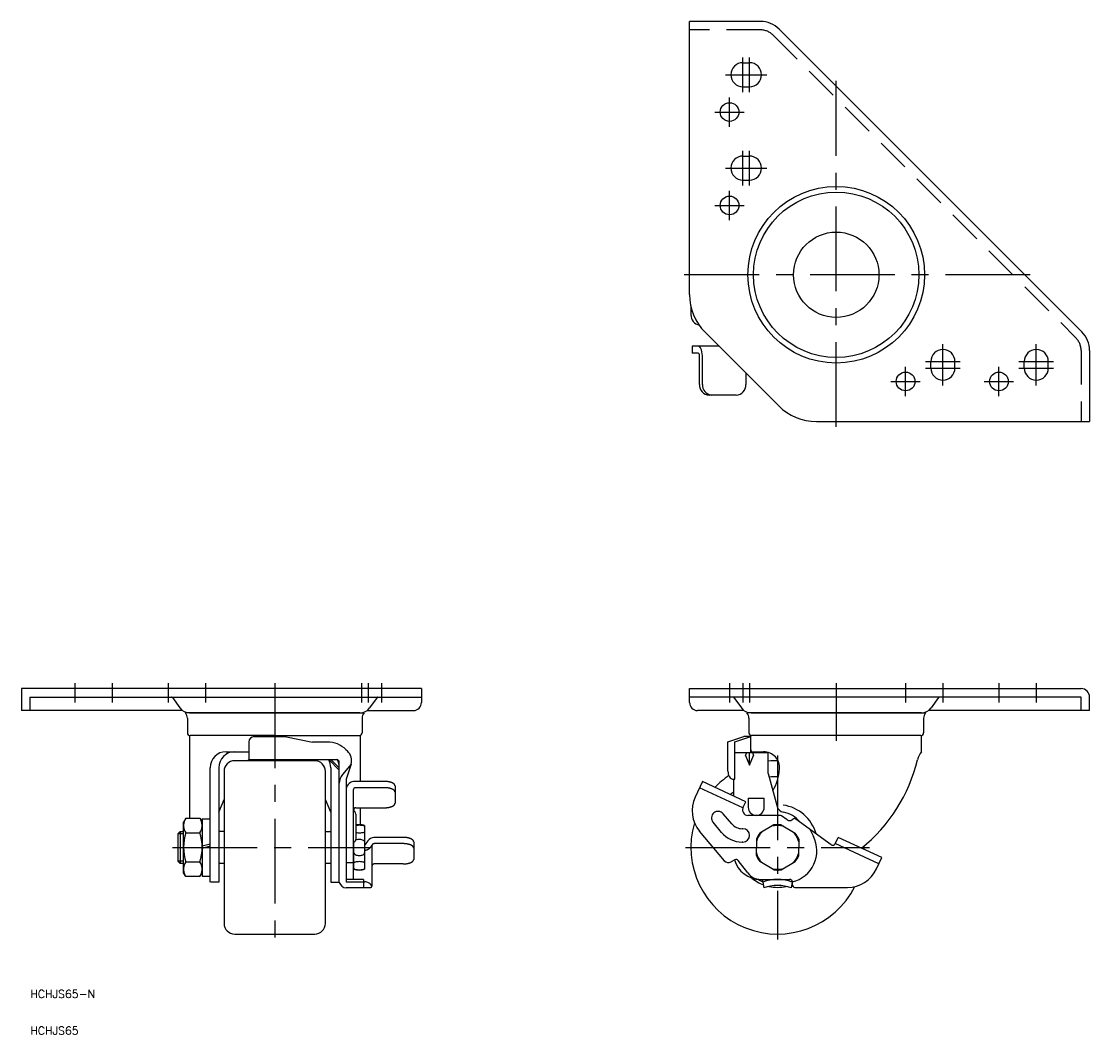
# Model space of a CAD drawing. Extents: x -284 to 117, y -70 to 310.
import ezdxf

# ---------------------------------------------------------------- set-up
doc = ezdxf.new("R2010")
doc.units = 0
doc.linetypes.add('CENTER', pattern=[50.8, 31.75, -6.35, 6.35, -6.35])
doc.linetypes.add('DASHED', pattern=[19.05, 12.7, -6.35])
doc.layers.get('0').update_dxf_attribs({"linetype": 'CONTINUOUS'})
doc.layers.add('CENTER', color=1, linetype='CONTINUOUS')
doc.styles.get("Standard").update_dxf_attribs({"font": 'txt.shx', "height": 3, "bigfont": 'bigfont.shx'})

msp = doc.modelspace()

# ---------------------------------------------------------------- linework, layer by layer
at = {"color": 7, "linetype": 'CONTINUOUS'}
for p, q in [((-33, 207.25), (-33, 309.67)), ((-6.43, 309.67), (-33, 309.67)), ((0.64, 306.74), (114.07, 193.31)), ((-13, 294.17), (-10.5, 294.17)), ((-13, 285.17), (-10.5, 285.17)), ((-13, 259.17), (-10.5, 259.17)), ((-13, 250.17), (-10.5, 250.17)), ((-32.5, 202.8), (-32.5, 199.67)), ((-27.14, 193.1), (0.43, 165.53)), ((-21.91, 187.87), (-32.05, 187.87)), ((-32.05, 187.87), (-32.05, 185.27)), ((-29.71, 185.27), (-32.05, 185.27)), ((-29.29, 173.57), (-29.29, 184.27)), ((-28.19, 173.57), (-28.19, 184.27)), ((117, 186.24), (117, 159.67)), ((57.5, 179.67), (57.5, 182.17)), ((66.5, 179.67), (66.5, 182.17)), ((92.5, 179.67), (92.5, 182.17)), ((101.5, 179.67), (101.5, 182.17)), ((-11.88, 177.84), (-11.88, 173.57)), ((-15.5, 169.57), (-25.66, 169.57)), ((14.57, 159.67), (117, 159.67)), ((-133.52, 59.5), (-283.52, 59.5)), ((-283.52, 59.5), (-283.52, 51.3)), ((-280.32, 56.3), (-133.52, 56.3)), ((-280.32, 56.3), (-280.32, 51.3)), ((-226.9, 56.13), (-224.1, 52.26)), ((-150.14, 56.13), (-152.95, 52.26)), ((-133.52, 59.5), (-133.52, 54.3)), ((-33, 59.5), (113.8, 59.5)), ((-33, 54.3), (-33, 59.5)), ((113.8, 56.3), (-33, 56.3)), ((-16.38, 56.13), (-13.57, 52.26)), ((60.38, 56.13), (57.57, 52.26)), ((113.8, 51.3), (113.8, 56.3)), ((117, 51.3), (117, 56.3)), ((-223.15, 51.3), (-283.52, 51.3)), ((-188.52, 50.4), (-222.02, 50.4)), ((-221.27, 48.42), (-221.27, 42.9)), ((-220.45, 50.4), (-188.52, 50.4)), ((-156.59, 50.4), (-188.52, 50.4)), ((-188.52, 50.4), (-155.02, 50.4)), ((-155.77, 48.42), (-155.77, 42.9)), ((-153.89, 51.3), (-136.52, 51.3)), ((-12.63, 51.3), (-30, 51.3)), ((22, 50.4), (-11.5, 50.4)), ((-10.75, 48.42), (-10.75, 42.9)), ((-9.93, 50.4), (22, 50.4)), ((22, 50.4), (55.5, 50.4)), ((53.93, 50.4), (22, 50.4)), ((54.75, 48.4), (54.75, 42.9)), ((117, 51.3), (56.63, 51.3)), ((-220.52, 41.86), (-220.52, 10.97)), ((-188.52, 41.9), (-220.27, 41.9)), ((-196.22, 41.5), (-184.72, 41.5)), ((-188.52, 41.9), (-156.77, 41.9)), ((-184.72, 41.5), (-174.33, 39.5)), ((-156.52, 41.86), (-156.52, 24.73)), ((-18.6, 39.51), (-12.6, 41.51)), ((-16, 39.51), (-10, 41.51)), ((-10, 41.51), (-12.6, 41.51)), ((-10, 35.86), (-10, 41.86)), ((-10, 35.86), (-10, 41.86)), ((53.75, 41.9), (-9.75, 41.9)), ((54, 35.86), (54, 41.86)), ((-198.22, 39.51), (-198.22, 32.9)), ((-168.8, 39.5), (-174.33, 39.5)), ((-161.81, 36.65), (-161.28, 36.14)), ((-18.6, 28.51), (-18.6, 39.51)), ((-16, 25.51), (-16, 39.51)), ((-206.72, 35.86), (-198.22, 35.86)), ((-173.52, 32.5), (-203.52, 32.5)), ((-198.22, 32.9), (-165.32, 32.9)), ((-164.32, 29), (-168.22, 32.9)), ((-164.32, 29.77), (-167.45, 32.9)), ((-16, 35.51), (-3.5, 35.51)), ((-12.01, 34.46), (-11.57, 35.51)), ((-12.01, 34.46), (-10.5, 30.86)), ((-10.5, 30.86), (-10.5, 35.51)), ((-10.5, 30.86), (-8.99, 34.46)), ((-10, 35.86), (-5.22, 35.86)), ((-9.43, 35.51), (-8.99, 34.46)), ((-3.5, 27.7), (-3.5, 35.51)), ((-212.72, -13), (-212.72, 29.86)), ((-209.52, 29.86), (-209.52, -13)), ((-207.52, 28.5), (-207.52, 0)), ((-169.52, 0), (-169.52, 28.5)), ((-167.52, 29.86), (-167.52, -13)), ((-164.32, -13.16), (-164.32, 31.91)), ((-164.32, -13), (-164.32, 29.86)), ((-159.91, 31.15), (-163.15, 27.31)), ((-159.91, 31.15), (-161.72, 25.51)), ((-161.72, 25.51), (-161.72, -13.04)), ((-147.42, 24.73), (-158.42, 24.73)), ((-28.19, 24.73), (-30.93, 18.86)), ((-11.88, 17.12), (-28.19, 24.73)), ((-16.5, 25.51), (-16.5, 19.28)), ((-16.5, 25.51), (-16, 25.51)), ((-3.5, 27.7), (-0.19, 15.33)), ((-159.12, 21.47), (-159.12, -12)), ((-147.42, 22.37), (-158.12, 22.37)), ((-143.42, 23.04), (-143.42, 16.54)), ((-12.97, 14.77), (-29.29, 22.37)), ((-209.52, 13.17), (-207.52, 17.96)), ((-167.52, 13.17), (-169.52, 17.96)), ((-12.97, 14.77), (-11.88, 17.12)), ((-11, 18.5), (-11, 15)), ((-11, 18.5), (-5, 18.5)), ((-5, 15), (-5, 18.5)), ((-158.82, 14.58), (-158.82, 13.45)), ((-158.12, 14.85), (-147.42, 14.85)), ((-158.12, 12.5), (-158.12, 3)), ((-156.52, 14.85), (-156.52, 8.49)), ((-17.16, 8.79), (-20.37, 12.61)), ((-221.87, 10.97), (-222.72, 9.5)), ((-222.72, -9.5), (-222.72, 9.5)), ((-221.87, 10.97), (-216.57, 10.97)), ((-216.57, 10.97), (-215.72, 9.5)), ((-215.72, 10.75), (-212.72, 10.75)), ((-215.72, 10.75), (-215.72, -10.75)), ((-154.82, 8.2), (-154.82, -8.2)), ((-20.99, 5.57), (-24.2, 9.39)), ((0.85, 12), (-11.13, 12)), ((-1.34, 8.39), (-6.6, 5.36)), ((1.34, 8.39), (6.6, 5.36)), ((3.62, 10.28), (1.43, 11.82)), ((5.38, 10.32), (5.7, 10.56)), ((20.1, 0.97), (6.89, 10.57)), ((-224.82, 5.12), (-223.95, 6)), ((-224.82, 5.12), (-224.82, -5.12)), ((-224.82, 4.25), (-224.82, 0)), ((-223.95, 6), (-223.95, -6)), ((-223.95, 6), (-222.72, 6)), ((-221.87, 5.48), (-216.57, 5.48)), ((-207.52, 6), (-209.52, 6)), ((-169.52, 6), (-167.52, 6)), ((-19.96, -5), (-29.25, 6.07)), ((-13, 7), (-13.33, 7)), ((12.11, 6.77), (13.44, 4.11)), ((-212.72, 1.21), (-215.72, 0.4)), ((-212.72, 0.4), (-215.72, -0.4)), ((-207.52, 0), (-207.52, -28.5)), ((-158.82, -6), (-158.82, 2.05)), ((-154.59, 0.78), (-154.82, 0.78)), ((-152.12, 0.49), (-152.12, -14.6)), ((-140.42, 1.4), (-151.12, 1.4)), ((-140.42, 3.75), (-150.72, 3.75)), ((-136.42, 2.06), (-136.42, -4.52)), ((-13, 2), (-13.33, 2)), ((-7.94, 3.03), (-7.94, 0)), ((-7.94, -3.03), (-7.94, 0)), ((7.94, 3.03), (7.94, 0)), ((7.94, -3.03), (7.94, 0)), ((21.59, 1.35), (22.71, 3.75)), ((37.93, -6.21), (21.62, 1.4)), ((39.03, -3.85), (22.71, 3.75)), ((-169.52, -28.5), (-169.52, 0)), ((37.06, -8.07), (39.03, -3.85)), ((-224.82, -5.12), (-223.95, -6)), ((-222.72, -6), (-223.95, -6)), ((-221.87, -5.48), (-216.57, -5.48)), ((-207.52, -6), (-209.52, -6)), ((-167.52, -6), (-169.52, -6)), ((-161.72, -5.71), (-159.12, -5.71)), ((-158.82, -8.5), (-158.82, -6)), ((-140.42, -6.21), (-151.12, -6.21)), ((-16.02, -4.63), (-17.43, -5.44)), ((-11.16, -9.61), (-14.72, -4.89)), ((-1.34, -8.39), (-6.6, -5.36)), ((1.34, -8.39), (6.6, -5.36)), ((-221.87, -10.97), (-222.72, -9.5)), ((-216.57, -10.97), (-221.87, -10.97)), ((-216.57, -10.97), (-215.72, -9.5)), ((-215.72, -10.75), (-212.72, -10.75)), ((-158.22, -12), (-161.72, -12)), ((-155.22, -12), (-161.72, -12)), ((-159.12, -8.5), (-158.82, -8.5)), ((-155.22, -12), (-155.22, -15.2)), ((-6.5, -12), (4.5, -12)), ((-5.5, -13.04), (-5.5, -12)), ((-209.52, -13), (-212.52, -13)), ((-167.52, -13), (-164.32, -13)), ((-155.22, -13.04), (-161.72, -13.04)), ((-155.22, -15.2), (-161.72, -15.2)), ((-155.22, -12.94), (-154.72, -12.94)), ((-155.22, -15), (-152.52, -15)), ((-5.5, -13.04), (-5.13, -15.2)), ((5.5, -13.04), (5.13, -15.2)), ((5.5, -12.67), (5.5, -13.93)), ((6.5, -15), (26.19, -15)), ((-203.52, -32.5), (-173.52, -32.5))]:
    msp.add_line(p, q, dxfattribs=at)
at = {"color": 3, "linetype": 'DASHED'}
for p, q in [((-6.43, 306.47), (-33, 306.47)), ((-1.62, 304.48), (111.81, 191.05)), ((113.8, 186.24), (113.8, 159.67))]:
    msp.add_line(p, q, dxfattribs=at)
at = {"color": 3, "linetype": 'CONTINUOUS'}
for p, q in [((-222.72, 5.05), (-224.82, 5.05)), ((-224.82, -5.05), (-222.72, -5.05))]:
    msp.add_line(p, q, dxfattribs=at)
at = {"color": 7, "linetype": 'CONTINUOUS'}
for points in [[(-158.12, 8.28, -0.028148), (-157.65, 8.35, -0.025435), (-156.82, 8.39, -0.025435), (-156, 8.35, -0.034987), (-155.41, 8.25, -0.0739), (-154.9, 8.04, -0.264449), (-154.82, 7.9)], [(-154.82, 5.85, -0.264449), (-154.9, 5.71, -0.0739), (-155.41, 5.5, -0.034987), (-156, 5.4, -0.025435), (-156.82, 5.36, -0.025435), (-157.65, 5.4, -0.028148), (-158.12, 5.48, -0.028148)], [(-158.15, 2.79, -0.054071), (-157.63, 2.95, -0.050387), (-156.82, 3.03, -0.050387), (-156.01, 2.95, -0.064221), (-155.41, 2.75, -0.103862), (-154.94, 2.38, -0.176531), (-154.82, 2.05)], [(-158.82, -2.05, 0.176531), (-158.7, -2.38, 0.103862), (-158.24, -2.75, 0.064221), (-157.63, -2.95, 0.050387), (-156.82, -3.03, 0.050387), (-156.01, -2.95, 0.064221), (-155.41, -2.75, 0.103862), (-154.94, -2.38, 0.176531), (-154.82, -2.05, 0.176531)], [(-154.82, -5.85, 0.264449), (-154.9, -5.71, 0.0739), (-155.41, -5.5, 0.034987), (-156, -5.4, 0.025435), (-156.82, -5.36, 0.025435), (-157.65, -5.4, 0.034987), (-158.24, -5.5, 0.0739), (-158.74, -5.71, 0.264449), (-158.82, -5.85, 0.264449)], [(-158.82, -7.9, 0.264449), (-158.74, -8.04, 0.0739), (-158.24, -8.25, 0.034987), (-157.65, -8.35, 0.025435), (-156.82, -8.39, 0.025435), (-156, -8.35, 0.034987), (-155.41, -8.25, 0.0739), (-154.9, -8.04, 0.264449), (-154.82, -7.9, 0.264449)]]:
    msp.add_lwpolyline(points, format="xyb", dxfattribs=at)
for points in [[(-143.42, 23.04, 0), (-143.42, 23.06, 0), (-143.42, 23.08, 0), (-143.43, 23.1, 0), (-143.43, 23.12, 0), (-143.43, 23.14, 0), (-143.43, 23.16, 0), (-143.44, 23.19, 0), (-143.44, 23.21, 0), (-143.45, 23.23, 0), (-143.45, 23.25, 0), (-143.46, 23.27, 0), (-143.47, 23.29, 0), (-143.47, 23.31, 0), (-143.48, 23.33, 0), (-143.49, 23.35, 0), (-143.5, 23.37, 0), (-143.51, 23.39, 0), (-143.52, 23.41, 0), (-143.53, 23.43, 0), (-143.54, 23.45, 0), (-143.55, 23.47, 0), (-143.57, 23.49, 0), (-143.58, 23.51, 0), (-143.59, 23.53, 0), (-143.61, 23.55, 0), (-143.62, 23.57, 0), (-143.64, 23.59, 0), (-143.66, 23.61, 0), (-143.67, 23.63, 0), (-143.69, 23.65, 0), (-143.71, 23.67, 0), (-143.73, 23.69, 0), (-143.75, 23.71, 0), (-143.77, 23.73, 0), (-143.79, 23.74, 0), (-143.81, 23.76, 0), (-143.83, 23.78, 0), (-143.85, 23.8, 0), (-143.87, 23.82, 0), (-143.89, 23.84, 0), (-143.92, 23.86, 0), (-143.94, 23.87, 0), (-143.97, 23.89, 0), (-143.99, 23.91, 0), (-144.02, 23.93, 0), (-144.04, 23.94, 0), (-144.07, 23.96, 0), (-144.1, 23.98, 0), (-144.12, 24, 0), (-144.15, 24.01, 0), (-144.18, 24.03, 0), (-144.21, 24.05, 0), (-144.24, 24.06, 0), (-144.27, 24.08, 0), (-144.3, 24.1, 0), (-144.33, 24.11, 0), (-144.36, 24.13, 0), (-144.39, 24.14, 0), (-144.43, 24.16, 0), (-144.46, 24.18, 0), (-144.49, 24.19, 0), (-144.53, 24.21, 0), (-144.56, 24.22, 0), (-144.59, 24.24, 0), (-144.63, 24.25, 0), (-144.66, 24.26, 0), (-144.7, 24.28, 0), (-144.74, 24.29, 0), (-144.77, 24.31, 0), (-144.81, 24.32, 0), (-144.85, 24.33, 0), (-144.89, 24.35, 0), (-144.92, 24.36, 0), (-144.96, 24.37, 0), (-145, 24.39, 0), (-145.04, 24.4, 0), (-145.08, 24.41, 0), (-145.12, 24.42, 0), (-145.16, 24.43, 0), (-145.2, 24.45, 0), (-145.24, 24.46, 0), (-145.28, 24.47, 0), (-145.32, 24.48, 0), (-145.37, 24.49, 0), (-145.41, 24.5, 0), (-145.45, 24.51, 0), (-145.49, 24.52, 0), (-145.54, 24.53, 0), (-145.58, 24.54, 0), (-145.62, 24.55, 0), (-145.67, 24.56, 0), (-145.71, 24.57, 0), (-145.76, 24.58, 0), (-145.8, 24.59, 0), (-145.85, 24.59, 0), (-145.89, 24.6, 0), (-145.94, 24.61, 0), (-145.98, 24.62, 0), (-146.03, 24.62, 0), (-146.08, 24.63, 0), (-146.12, 24.64, 0), (-146.17, 24.65, 0), (-146.21, 24.65, 0), (-146.26, 24.66, 0), (-146.31, 24.66, 0), (-146.36, 24.67, 0), (-146.4, 24.67, 0), (-146.45, 24.68, 0), (-146.5, 24.68, 0), (-146.55, 24.69, 0), (-146.59, 24.69, 0), (-146.64, 24.7, 0), (-146.69, 24.7, 0), (-146.74, 24.71, 0), (-146.79, 24.71, 0), (-146.84, 24.71, 0), (-146.88, 24.72, 0), (-146.93, 24.72, 0), (-146.98, 24.72, 0), (-147.03, 24.72, 0), (-147.08, 24.72, 0), (-147.13, 24.73, 0), (-147.18, 24.73, 0), (-147.23, 24.73, 0), (-147.28, 24.73, 0), (-147.32, 24.73, 0), (-147.37, 24.73, 0), (-147.42, 24.73, 0)], [(-143.42, 20.68, 0), (-143.42, 20.7, 0), (-143.42, 20.73, 0), (-143.43, 20.75, 0), (-143.43, 20.77, 0), (-143.43, 20.79, 0), (-143.43, 20.81, 0), (-143.44, 20.83, 0), (-143.44, 20.85, 0), (-143.45, 20.87, 0), (-143.45, 20.89, 0), (-143.46, 20.91, 0), (-143.47, 20.93, 0), (-143.47, 20.95, 0), (-143.48, 20.97, 0), (-143.49, 20.99, 0), (-143.5, 21.01, 0), (-143.51, 21.03, 0), (-143.52, 21.05, 0), (-143.53, 21.07, 0), (-143.54, 21.09, 0), (-143.55, 21.11, 0), (-143.57, 21.13, 0), (-143.58, 21.15, 0), (-143.59, 21.17, 0), (-143.61, 21.19, 0), (-143.62, 21.21, 0), (-143.64, 21.23, 0), (-143.66, 21.25, 0), (-143.67, 21.27, 0), (-143.69, 21.29, 0), (-143.71, 21.31, 0), (-143.73, 21.33, 0), (-143.75, 21.35, 0), (-143.77, 21.37, 0), (-143.79, 21.39, 0), (-143.81, 21.41, 0), (-143.83, 21.43, 0), (-143.85, 21.44, 0), (-143.87, 21.46, 0), (-143.89, 21.48, 0), (-143.92, 21.5, 0), (-143.94, 21.52, 0), (-143.97, 21.53, 0), (-143.99, 21.55, 0), (-144.02, 21.57, 0), (-144.04, 21.59, 0), (-144.07, 21.61, 0), (-144.1, 21.62, 0), (-144.12, 21.64, 0), (-144.15, 21.66, 0), (-144.18, 21.67, 0), (-144.21, 21.69, 0), (-144.24, 21.71, 0), (-144.27, 21.72, 0), (-144.3, 21.74, 0), (-144.33, 21.76, 0), (-144.36, 21.77, 0), (-144.39, 21.79, 0), (-144.43, 21.8, 0), (-144.46, 21.82, 0), (-144.49, 21.83, 0), (-144.53, 21.85, 0), (-144.56, 21.86, 0), (-144.59, 21.88, 0), (-144.63, 21.89, 0), (-144.66, 21.91, 0), (-144.7, 21.92, 0), (-144.74, 21.94, 0), (-144.77, 21.95, 0), (-144.81, 21.96, 0), (-144.85, 21.98, 0), (-144.89, 21.99, 0), (-144.92, 22, 0), (-144.96, 22.02, 0), (-145, 22.03, 0), (-145.04, 22.04, 0), (-145.08, 22.05, 0), (-145.12, 22.07, 0), (-145.16, 22.08, 0), (-145.2, 22.09, 0), (-145.24, 22.1, 0), (-145.28, 22.11, 0), (-145.32, 22.12, 0), (-145.37, 22.13, 0), (-145.41, 22.14, 0), (-145.45, 22.15, 0), (-145.49, 22.16, 0), (-145.54, 22.17, 0), (-145.58, 22.18, 0), (-145.62, 22.19, 0), (-145.67, 22.2, 0), (-145.71, 22.21, 0), (-145.76, 22.22, 0), (-145.8, 22.23, 0), (-145.85, 22.24, 0), (-145.89, 22.25, 0), (-145.94, 22.25, 0), (-145.98, 22.26, 0), (-146.03, 22.27, 0), (-146.08, 22.28, 0), (-146.12, 22.28, 0), (-146.17, 22.29, 0), (-146.21, 22.3, 0), (-146.26, 22.3, 0), (-146.31, 22.31, 0), (-146.36, 22.31, 0), (-146.4, 22.32, 0), (-146.45, 22.32, 0), (-146.5, 22.33, 0), (-146.55, 22.33, 0), (-146.59, 22.34, 0), (-146.64, 22.34, 0), (-146.69, 22.35, 0), (-146.74, 22.35, 0), (-146.79, 22.35, 0), (-146.84, 22.36, 0), (-146.88, 22.36, 0), (-146.93, 22.36, 0), (-146.98, 22.36, 0), (-147.03, 22.37, 0), (-147.08, 22.37, 0), (-147.13, 22.37, 0), (-147.18, 22.37, 0), (-147.23, 22.37, 0), (-147.28, 22.37, 0), (-147.32, 22.37, 0), (-147.37, 22.37, 0), (-147.42, 22.37, 0)], [(-147.42, 14.85, 0), (-147.37, 14.85, 0), (-147.32, 14.85, 0), (-147.28, 14.85, 0), (-147.23, 14.85, 0), (-147.18, 14.85, 0), (-147.13, 14.85, 0), (-147.08, 14.85, 0), (-147.03, 14.85, 0), (-146.98, 14.86, 0), (-146.93, 14.86, 0), (-146.88, 14.86, 0), (-146.84, 14.86, 0), (-146.79, 14.87, 0), (-146.74, 14.87, 0), (-146.69, 14.87, 0), (-146.64, 14.88, 0), (-146.59, 14.88, 0), (-146.55, 14.89, 0), (-146.5, 14.89, 0), (-146.45, 14.9, 0), (-146.4, 14.9, 0), (-146.36, 14.91, 0), (-146.31, 14.91, 0), (-146.26, 14.92, 0), (-146.21, 14.92, 0), (-146.17, 14.93, 0), (-146.12, 14.94, 0), (-146.08, 14.94, 0), (-146.03, 14.95, 0), (-145.98, 14.96, 0), (-145.94, 14.97, 0), (-145.89, 14.97, 0), (-145.85, 14.98, 0), (-145.8, 14.99, 0), (-145.76, 15, 0), (-145.71, 15.01, 0), (-145.67, 15.02, 0), (-145.62, 15.03, 0), (-145.58, 15.04, 0), (-145.54, 15.04, 0), (-145.49, 15.05, 0), (-145.45, 15.06, 0), (-145.41, 15.08, 0), (-145.37, 15.09, 0), (-145.32, 15.1, 0), (-145.28, 15.11, 0), (-145.24, 15.12, 0), (-145.2, 15.13, 0), (-145.16, 15.14, 0), (-145.12, 15.15, 0), (-145.08, 15.17, 0), (-145.04, 15.18, 0), (-145, 15.19, 0), (-144.96, 15.2, 0), (-144.92, 15.22, 0), (-144.89, 15.23, 0), (-144.85, 15.24, 0), (-144.81, 15.26, 0), (-144.77, 15.27, 0), (-144.74, 15.28, 0), (-144.7, 15.3, 0), (-144.66, 15.31, 0), (-144.63, 15.33, 0), (-144.59, 15.34, 0), (-144.56, 15.36, 0), (-144.53, 15.37, 0), (-144.49, 15.39, 0), (-144.46, 15.4, 0), (-144.43, 15.42, 0), (-144.39, 15.43, 0), (-144.36, 15.45, 0), (-144.33, 15.46, 0), (-144.3, 15.48, 0), (-144.27, 15.5, 0), (-144.24, 15.51, 0), (-144.21, 15.53, 0), (-144.18, 15.55, 0), (-144.15, 15.56, 0), (-144.12, 15.58, 0), (-144.1, 15.6, 0), (-144.07, 15.61, 0), (-144.04, 15.63, 0), (-144.02, 15.65, 0), (-143.99, 15.67, 0), (-143.97, 15.68, 0), (-143.94, 15.7, 0), (-143.92, 15.72, 0), (-143.89, 15.74, 0), (-143.87, 15.76, 0), (-143.85, 15.78, 0), (-143.83, 15.79, 0), (-143.81, 15.81, 0), (-143.79, 15.83, 0), (-143.77, 15.85, 0), (-143.75, 15.87, 0), (-143.73, 15.89, 0), (-143.71, 15.91, 0), (-143.69, 15.93, 0), (-143.67, 15.95, 0), (-143.66, 15.97, 0), (-143.64, 15.99, 0), (-143.62, 16.01, 0), (-143.61, 16.03, 0), (-143.59, 16.04, 0), (-143.58, 16.06, 0), (-143.57, 16.08, 0), (-143.55, 16.1, 0), (-143.54, 16.12, 0), (-143.53, 16.15, 0), (-143.52, 16.17, 0), (-143.51, 16.19, 0), (-143.5, 16.21, 0), (-143.49, 16.23, 0), (-143.48, 16.25, 0), (-143.47, 16.27, 0), (-143.47, 16.29, 0), (-143.46, 16.31, 0), (-143.45, 16.33, 0), (-143.45, 16.35, 0), (-143.44, 16.37, 0), (-143.44, 16.39, 0), (-143.43, 16.41, 0), (-143.43, 16.43, 0), (-143.43, 16.45, 0), (-143.43, 16.47, 0), (-143.42, 16.49, 0), (-143.42, 16.51, 0), (-143.42, 16.54, 0)], [(-158.12, 14.85, 0), (-158.13, 14.85, 0), (-158.15, 14.84, 0), (-158.16, 14.84, 0), (-158.17, 14.84, 0), (-158.18, 14.84, 0), (-158.2, 14.84, 0), (-158.21, 14.84, 0), (-158.22, 14.84, 0), (-158.23, 14.84, 0), (-158.25, 14.84, 0), (-158.26, 14.84, 0), (-158.27, 14.84, 0), (-158.28, 14.83, 0), (-158.29, 14.83, 0), (-158.31, 14.83, 0), (-158.32, 14.83, 0), (-158.33, 14.83, 0), (-158.34, 14.82, 0), (-158.35, 14.82, 0), (-158.37, 14.82, 0), (-158.38, 14.82, 0), (-158.39, 14.81, 0), (-158.4, 14.81, 0), (-158.41, 14.81, 0), (-158.42, 14.8, 0), (-158.44, 14.8, 0), (-158.45, 14.8, 0), (-158.46, 14.79, 0), (-158.47, 14.79, 0), (-158.48, 14.78, 0), (-158.49, 14.78, 0), (-158.51, 14.78, 0), (-158.52, 14.77, 0), (-158.53, 14.77, 0), (-158.54, 14.76, 0), (-158.55, 14.76, 0), (-158.56, 14.75, 0), (-158.57, 14.75, 0), (-158.58, 14.74, 0), (-158.59, 14.74, 0), (-158.6, 14.73, 0), (-158.62, 14.73, 0), (-158.63, 14.72, 0), (-158.64, 14.72, 0), (-158.65, 14.71, 0), (-158.66, 14.7, 0), (-158.67, 14.7, 0), (-158.68, 14.69, 0), (-158.69, 14.69, 0), (-158.7, 14.68, 0), (-158.71, 14.67, 0), (-158.72, 14.67, 0), (-158.73, 14.66, 0), (-158.74, 14.65, 0), (-158.75, 14.65, 0), (-158.76, 14.64, 0), (-158.77, 14.63, 0), (-158.78, 14.62, 0), (-158.79, 14.62, 0), (-158.79, 14.61, 0), (-158.8, 14.6, 0), (-158.81, 14.59, 0), (-158.82, 14.59, 0), (-158.83, 14.58, 0), (-158.84, 14.57, 0), (-158.85, 14.56, 0), (-158.86, 14.55, 0), (-158.86, 14.55, 0), (-158.87, 14.54, 0), (-158.88, 14.53, 0), (-158.89, 14.52, 0), (-158.9, 14.51, 0), (-158.9, 14.5, 0), (-158.91, 14.49, 0), (-158.92, 14.49, 0), (-158.93, 14.48, 0), (-158.93, 14.47, 0), (-158.94, 14.46, 0), (-158.95, 14.45, 0), (-158.95, 14.44, 0), (-158.96, 14.43, 0), (-158.97, 14.42, 0), (-158.97, 14.41, 0), (-158.98, 14.4, 0), (-158.99, 14.39, 0), (-158.99, 14.38, 0), (-159, 14.37, 0), (-159, 14.36, 0), (-159.01, 14.35, 0), (-159.02, 14.34, 0), (-159.02, 14.33, 0), (-159.03, 14.32, 0), (-159.03, 14.31, 0), (-159.04, 14.3, 0), (-159.04, 14.29, 0), (-159.05, 14.28, 0), (-159.05, 14.27, 0), (-159.06, 14.26, 0), (-159.06, 14.25, 0), (-159.06, 14.24, 0), (-159.07, 14.23, 0), (-159.07, 14.22, 0), (-159.08, 14.21, 0), (-159.08, 14.2, 0), (-159.08, 14.19, 0), (-159.09, 14.18, 0), (-159.09, 14.17, 0), (-159.09, 14.15, 0), (-159.1, 14.14, 0), (-159.1, 14.13, 0), (-159.1, 14.12, 0), (-159.1, 14.11, 0), (-159.11, 14.1, 0), (-159.11, 14.09, 0), (-159.11, 14.08, 0), (-159.11, 14.07, 0), (-159.11, 14.06, 0), (-159.12, 14.04, 0), (-159.12, 14.03, 0), (-159.12, 14.02, 0), (-159.12, 14.01, 0), (-159.12, 14, 0), (-159.12, 13.99, 0), (-159.12, 13.98, 0), (-159.12, 13.97, 0), (-159.12, 13.96, 0), (-159.12, 13.94, 0), (-159.12, 13.93, 0)], [(-154.82, -1.06, 0), (-154.81, -1.06, 0), (-154.78, -1.06, 0), (-154.75, -1.05, 0), (-154.72, -1.05, 0), (-154.69, -1.05, 0), (-154.66, -1.05, 0), (-154.63, -1.04, 0), (-154.6, -1.04, 0), (-154.57, -1.03, 0), (-154.54, -1.03, 0), (-154.51, -1.03, 0), (-154.48, -1.02, 0), (-154.45, -1.01, 0), (-154.42, -1.01, 0), (-154.39, -1, 0), (-154.36, -1, 0), (-154.33, -0.99, 0), (-154.3, -0.98, 0), (-154.27, -0.98, 0), (-154.24, -0.97, 0), (-154.21, -0.96, 0), (-154.18, -0.95, 0), (-154.15, -0.95, 0), (-154.12, -0.94, 0), (-154.09, -0.93, 0), (-154.06, -0.92, 0), (-154.04, -0.91, 0), (-154.01, -0.9, 0), (-153.98, -0.89, 0), (-153.95, -0.88, 0), (-153.92, -0.87, 0), (-153.89, -0.86, 0), (-153.86, -0.85, 0), (-153.83, -0.84, 0), (-153.8, -0.83, 0), (-153.77, -0.81, 0), (-153.74, -0.8, 0), (-153.72, -0.79, 0), (-153.69, -0.78, 0), (-153.66, -0.76, 0), (-153.63, -0.75, 0), (-153.6, -0.74, 0), (-153.57, -0.72, 0), (-153.55, -0.71, 0), (-153.52, -0.69, 0), (-153.49, -0.68, 0), (-153.46, -0.67, 0), (-153.44, -0.65, 0), (-153.41, -0.64, 0), (-153.38, -0.62, 0), (-153.36, -0.6, 0), (-153.33, -0.59, 0), (-153.3, -0.57, 0), (-153.28, -0.56, 0), (-153.25, -0.54, 0), (-153.22, -0.52, 0), (-153.2, -0.5, 0), (-153.17, -0.49, 0), (-153.14, -0.47, 0), (-153.12, -0.45, 0), (-153.09, -0.43, 0), (-153.07, -0.42, 0), (-153.04, -0.4, 0), (-153.02, -0.38, 0), (-152.99, -0.36, 0), (-152.97, -0.34, 0), (-152.95, -0.32, 0), (-152.92, -0.3, 0), (-152.9, -0.28, 0), (-152.87, -0.26, 0), (-152.85, -0.24, 0), (-152.83, -0.22, 0), (-152.8, -0.2, 0), (-152.78, -0.18, 0), (-152.76, -0.16, 0), (-152.74, -0.14, 0), (-152.71, -0.12, 0), (-152.69, -0.09, 0), (-152.67, -0.07, 0), (-152.65, -0.05, 0), (-152.63, -0.03, 0), (-152.6, -0.01, 0), (-152.58, 0.02, 0), (-152.56, 0.04, 0), (-152.54, 0.06, 0), (-152.52, 0.09, 0), (-152.5, 0.11, 0), (-152.48, 0.13, 0), (-152.46, 0.16, 0), (-152.44, 0.18, 0), (-152.43, 0.2, 0), (-152.41, 0.23, 0), (-152.39, 0.25, 0), (-152.37, 0.28, 0), (-152.35, 0.3, 0), (-152.33, 0.32, 0), (-152.32, 0.35, 0), (-152.3, 0.37, 0), (-152.28, 0.4, 0), (-152.27, 0.42, 0), (-152.25, 0.45, 0), (-152.23, 0.47, 0), (-152.22, 0.5, 0), (-152.2, 0.53, 0), (-152.19, 0.55, 0), (-152.17, 0.58, 0), (-152.16, 0.6, 0), (-152.14, 0.63, 0), (-152.13, 0.65, 0), (-152.12, 0.68, 0), (-152.1, 0.71, 0), (-152.09, 0.73, 0), (-152.08, 0.76, 0)], [(-151.12, 1.4, 0), (-151.13, 1.4, 0), (-151.15, 1.4, 0), (-151.16, 1.4, 0), (-151.17, 1.39, 0), (-151.18, 1.39, 0), (-151.2, 1.39, 0), (-151.21, 1.39, 0), (-151.22, 1.39, 0), (-151.23, 1.39, 0), (-151.25, 1.39, 0), (-151.26, 1.39, 0), (-151.27, 1.39, 0), (-151.28, 1.38, 0), (-151.29, 1.38, 0), (-151.31, 1.38, 0), (-151.32, 1.38, 0), (-151.33, 1.38, 0), (-151.34, 1.37, 0), (-151.35, 1.37, 0), (-151.37, 1.37, 0), (-151.38, 1.37, 0), (-151.39, 1.36, 0), (-151.4, 1.36, 0), (-151.41, 1.36, 0), (-151.42, 1.35, 0), (-151.44, 1.35, 0), (-151.45, 1.35, 0), (-151.46, 1.34, 0), (-151.47, 1.34, 0), (-151.48, 1.34, 0), (-151.49, 1.33, 0), (-151.51, 1.33, 0), (-151.52, 1.32, 0), (-151.53, 1.32, 0), (-151.54, 1.31, 0), (-151.55, 1.31, 0), (-151.56, 1.3, 0), (-151.57, 1.3, 0), (-151.58, 1.29, 0), (-151.59, 1.29, 0), (-151.6, 1.28, 0), (-151.62, 1.28, 0), (-151.63, 1.27, 0), (-151.64, 1.27, 0), (-151.65, 1.26, 0), (-151.66, 1.26, 0), (-151.67, 1.25, 0), (-151.68, 1.24, 0), (-151.69, 1.24, 0), (-151.7, 1.23, 0), (-151.71, 1.22, 0), (-151.72, 1.22, 0), (-151.73, 1.21, 0), (-151.74, 1.2, 0), (-151.75, 1.2, 0), (-151.76, 1.19, 0), (-151.77, 1.18, 0), (-151.78, 1.18, 0), (-151.79, 1.17, 0), (-151.79, 1.16, 0), (-151.8, 1.15, 0), (-151.81, 1.15, 0), (-151.82, 1.14, 0), (-151.83, 1.13, 0), (-151.84, 1.12, 0), (-151.85, 1.11, 0), (-151.86, 1.11, 0), (-151.86, 1.1, 0), (-151.87, 1.09, 0), (-151.88, 1.08, 0), (-151.89, 1.07, 0), (-151.9, 1.06, 0), (-151.9, 1.06, 0), (-151.91, 1.05, 0), (-151.92, 1.04, 0), (-151.93, 1.03, 0), (-151.93, 1.02, 0), (-151.94, 1.01, 0), (-151.95, 1, 0), (-151.95, 0.99, 0), (-151.96, 0.98, 0), (-151.97, 0.97, 0), (-151.97, 0.96, 0), (-151.98, 0.96, 0), (-151.99, 0.95, 0), (-151.99, 0.94, 0), (-152, 0.93, 0), (-152, 0.92, 0), (-152.01, 0.91, 0), (-152.02, 0.9, 0), (-152.02, 0.89, 0), (-152.03, 0.88, 0), (-152.03, 0.87, 0), (-152.04, 0.86, 0), (-152.04, 0.85, 0), (-152.05, 0.84, 0), (-152.05, 0.83, 0), (-152.06, 0.82, 0), (-152.06, 0.81, 0), (-152.06, 0.79, 0), (-152.07, 0.78, 0), (-152.07, 0.77, 0), (-152.08, 0.76, 0), (-152.08, 0.75, 0), (-152.08, 0.74, 0), (-152.09, 0.73, 0), (-152.09, 0.72, 0), (-152.09, 0.71, 0), (-152.1, 0.7, 0), (-152.1, 0.69, 0), (-152.1, 0.68, 0), (-152.1, 0.67, 0), (-152.11, 0.66, 0), (-152.11, 0.64, 0), (-152.11, 0.63, 0), (-152.11, 0.62, 0), (-152.11, 0.61, 0), (-152.12, 0.6, 0), (-152.12, 0.59, 0), (-152.12, 0.58, 0), (-152.12, 0.57, 0), (-152.12, 0.56, 0), (-152.12, 0.55, 0), (-152.12, 0.53, 0), (-152.12, 0.52, 0), (-152.12, 0.51, 0), (-152.12, 0.5, 0), (-152.12, 0.49, 0)], [(-152.03, 0.88, 0), (-152.05, 0.83, 0), (-152.05, 0.83, 0), (-152.04, 0.85, 0)], [(-136.42, 2.06, 0), (-136.42, 2.08, 0), (-136.42, 2.1, 0), (-136.43, 2.12, 0), (-136.43, 2.14, 0), (-136.43, 2.17, 0), (-136.43, 2.19, 0), (-136.44, 2.21, 0), (-136.44, 2.23, 0), (-136.45, 2.25, 0), (-136.45, 2.27, 0), (-136.46, 2.29, 0), (-136.47, 2.31, 0), (-136.47, 2.33, 0), (-136.48, 2.35, 0), (-136.49, 2.37, 0), (-136.5, 2.39, 0), (-136.51, 2.41, 0), (-136.52, 2.43, 0), (-136.53, 2.45, 0), (-136.54, 2.47, 0), (-136.55, 2.49, 0), (-136.57, 2.51, 0), (-136.58, 2.53, 0), (-136.59, 2.55, 0), (-136.61, 2.57, 0), (-136.62, 2.59, 0), (-136.64, 2.61, 0), (-136.66, 2.63, 0), (-136.67, 2.65, 0), (-136.69, 2.67, 0), (-136.71, 2.69, 0), (-136.73, 2.71, 0), (-136.75, 2.73, 0), (-136.77, 2.75, 0), (-136.79, 2.77, 0), (-136.81, 2.78, 0), (-136.83, 2.8, 0), (-136.85, 2.82, 0), (-136.87, 2.84, 0), (-136.89, 2.86, 0), (-136.92, 2.88, 0), (-136.94, 2.9, 0), (-136.97, 2.91, 0), (-136.99, 2.93, 0), (-137.02, 2.95, 0), (-137.04, 2.97, 0), (-137.07, 2.98, 0), (-137.1, 3, 0), (-137.12, 3.02, 0), (-137.15, 3.04, 0), (-137.18, 3.05, 0), (-137.21, 3.07, 0), (-137.24, 3.09, 0), (-137.27, 3.1, 0), (-137.3, 3.12, 0), (-137.33, 3.13, 0), (-137.36, 3.15, 0), (-137.39, 3.17, 0), (-137.43, 3.18, 0), (-137.46, 3.2, 0), (-137.49, 3.21, 0), (-137.53, 3.23, 0), (-137.56, 3.24, 0), (-137.59, 3.26, 0), (-137.63, 3.27, 0), (-137.66, 3.29, 0), (-137.7, 3.3, 0), (-137.74, 3.31, 0), (-137.77, 3.33, 0), (-137.81, 3.34, 0), (-137.85, 3.36, 0), (-137.89, 3.37, 0), (-137.92, 3.38, 0), (-137.96, 3.39, 0), (-138, 3.41, 0), (-138.04, 3.42, 0), (-138.08, 3.43, 0), (-138.12, 3.44, 0), (-138.16, 3.46, 0), (-138.2, 3.47, 0), (-138.24, 3.48, 0), (-138.28, 3.49, 0), (-138.32, 3.5, 0), (-138.37, 3.51, 0), (-138.41, 3.52, 0), (-138.45, 3.53, 0), (-138.49, 3.54, 0), (-138.54, 3.55, 0), (-138.58, 3.56, 0), (-138.62, 3.57, 0), (-138.67, 3.58, 0), (-138.71, 3.59, 0), (-138.76, 3.6, 0), (-138.8, 3.61, 0), (-138.85, 3.62, 0), (-138.89, 3.62, 0), (-138.94, 3.63, 0), (-138.98, 3.64, 0), (-139.03, 3.65, 0), (-139.08, 3.65, 0), (-139.12, 3.66, 0), (-139.17, 3.67, 0), (-139.21, 3.67, 0), (-139.26, 3.68, 0), (-139.31, 3.69, 0), (-139.36, 3.69, 0), (-139.4, 3.7, 0), (-139.45, 3.7, 0), (-139.5, 3.71, 0), (-139.55, 3.71, 0), (-139.59, 3.72, 0), (-139.64, 3.72, 0), (-139.69, 3.72, 0), (-139.74, 3.73, 0), (-139.79, 3.73, 0), (-139.84, 3.73, 0), (-139.88, 3.74, 0), (-139.93, 3.74, 0), (-139.98, 3.74, 0), (-140.03, 3.74, 0), (-140.08, 3.75, 0), (-140.13, 3.75, 0), (-140.18, 3.75, 0), (-140.23, 3.75, 0), (-140.28, 3.75, 0), (-140.32, 3.75, 0), (-140.37, 3.75, 0), (-140.42, 3.75, 0)], [(-136.42, -0.29, 0), (-136.42, -0.27, 0), (-136.42, -0.25, 0), (-136.43, -0.23, 0), (-136.43, -0.21, 0), (-136.43, -0.19, 0), (-136.43, -0.17, 0), (-136.44, -0.15, 0), (-136.44, -0.13, 0), (-136.45, -0.11, 0), (-136.45, -0.09, 0), (-136.46, -0.07, 0), (-136.47, -0.05, 0), (-136.47, -0.03, 0), (-136.48, -0.01, 0), (-136.49, 0.01, 0), (-136.5, 0.04, 0), (-136.51, 0.06, 0), (-136.52, 0.08, 0), (-136.53, 0.1, 0), (-136.54, 0.12, 0), (-136.55, 0.14, 0), (-136.57, 0.16, 0), (-136.58, 0.18, 0), (-136.59, 0.2, 0), (-136.61, 0.22, 0), (-136.62, 0.24, 0), (-136.64, 0.26, 0), (-136.66, 0.27, 0), (-136.67, 0.29, 0), (-136.69, 0.31, 0), (-136.71, 0.33, 0), (-136.73, 0.35, 0), (-136.75, 0.37, 0), (-136.77, 0.39, 0), (-136.79, 0.41, 0), (-136.81, 0.43, 0), (-136.83, 0.45, 0), (-136.85, 0.47, 0), (-136.87, 0.48, 0), (-136.89, 0.5, 0), (-136.92, 0.52, 0), (-136.94, 0.54, 0), (-136.97, 0.56, 0), (-136.99, 0.57, 0), (-137.02, 0.59, 0), (-137.04, 0.61, 0), (-137.07, 0.63, 0), (-137.1, 0.64, 0), (-137.12, 0.66, 0), (-137.15, 0.68, 0), (-137.18, 0.7, 0), (-137.21, 0.71, 0), (-137.24, 0.73, 0), (-137.27, 0.75, 0), (-137.3, 0.76, 0), (-137.33, 0.78, 0), (-137.36, 0.79, 0), (-137.39, 0.81, 0), (-137.43, 0.83, 0), (-137.46, 0.84, 0), (-137.49, 0.86, 0), (-137.53, 0.87, 0), (-137.56, 0.89, 0), (-137.59, 0.9, 0), (-137.63, 0.92, 0), (-137.66, 0.93, 0), (-137.7, 0.94, 0), (-137.74, 0.96, 0), (-137.77, 0.97, 0), (-137.81, 0.99, 0), (-137.85, 1, 0), (-137.89, 1.01, 0), (-137.92, 1.03, 0), (-137.96, 1.04, 0), (-138, 1.05, 0), (-138.04, 1.06, 0), (-138.08, 1.08, 0), (-138.12, 1.09, 0), (-138.16, 1.1, 0), (-138.2, 1.11, 0), (-138.24, 1.12, 0), (-138.28, 1.13, 0), (-138.32, 1.14, 0), (-138.37, 1.16, 0), (-138.41, 1.17, 0), (-138.45, 1.18, 0), (-138.49, 1.19, 0), (-138.54, 1.2, 0), (-138.58, 1.21, 0), (-138.62, 1.22, 0), (-138.67, 1.22, 0), (-138.71, 1.23, 0), (-138.76, 1.24, 0), (-138.8, 1.25, 0), (-138.85, 1.26, 0), (-138.89, 1.27, 0), (-138.94, 1.27, 0), (-138.98, 1.28, 0), (-139.03, 1.29, 0), (-139.08, 1.3, 0), (-139.12, 1.3, 0), (-139.17, 1.31, 0), (-139.21, 1.32, 0), (-139.26, 1.32, 0), (-139.31, 1.33, 0), (-139.36, 1.33, 0), (-139.4, 1.34, 0), (-139.45, 1.35, 0), (-139.5, 1.35, 0), (-139.55, 1.35, 0), (-139.59, 1.36, 0), (-139.64, 1.36, 0), (-139.69, 1.37, 0), (-139.74, 1.37, 0), (-139.79, 1.37, 0), (-139.84, 1.38, 0), (-139.88, 1.38, 0), (-139.93, 1.38, 0), (-139.98, 1.39, 0), (-140.03, 1.39, 0), (-140.08, 1.39, 0), (-140.13, 1.39, 0), (-140.18, 1.39, 0), (-140.23, 1.39, 0), (-140.28, 1.39, 0), (-140.32, 1.4, 0), (-140.37, 1.4, 0), (-140.42, 1.4, 0)], [(-151.12, -6.21, 0), (-151.13, -6.21, 0), (-151.15, -6.21, 0), (-151.16, -6.21, 0), (-151.17, -6.21, 0), (-151.18, -6.21, 0), (-151.2, -6.21, 0), (-151.21, -6.21, 0), (-151.22, -6.22, 0), (-151.23, -6.22, 0), (-151.25, -6.22, 0), (-151.26, -6.22, 0), (-151.27, -6.22, 0), (-151.28, -6.22, 0), (-151.29, -6.22, 0), (-151.31, -6.23, 0), (-151.32, -6.23, 0), (-151.33, -6.23, 0), (-151.34, -6.23, 0), (-151.35, -6.24, 0), (-151.37, -6.24, 0), (-151.38, -6.24, 0), (-151.39, -6.24, 0), (-151.4, -6.25, 0), (-151.41, -6.25, 0), (-151.42, -6.25, 0), (-151.44, -6.26, 0), (-151.45, -6.26, 0), (-151.46, -6.26, 0), (-151.47, -6.27, 0), (-151.48, -6.27, 0), (-151.49, -6.28, 0), (-151.51, -6.28, 0), (-151.52, -6.29, 0), (-151.53, -6.29, 0), (-151.54, -6.29, 0), (-151.55, -6.3, 0), (-151.56, -6.3, 0), (-151.57, -6.31, 0), (-151.58, -6.31, 0), (-151.59, -6.32, 0), (-151.6, -6.32, 0), (-151.62, -6.33, 0), (-151.63, -6.34, 0), (-151.64, -6.34, 0), (-151.65, -6.35, 0), (-151.66, -6.35, 0), (-151.67, -6.36, 0), (-151.68, -6.37, 0), (-151.69, -6.37, 0), (-151.7, -6.38, 0), (-151.71, -6.38, 0), (-151.72, -6.39, 0), (-151.73, -6.4, 0), (-151.74, -6.4, 0), (-151.75, -6.41, 0), (-151.76, -6.42, 0), (-151.77, -6.43, 0), (-151.78, -6.43, 0), (-151.79, -6.44, 0), (-151.79, -6.45, 0), (-151.8, -6.46, 0), (-151.81, -6.46, 0), (-151.82, -6.47, 0), (-151.83, -6.48, 0), (-151.84, -6.49, 0), (-151.85, -6.49, 0), (-151.86, -6.5, 0), (-151.86, -6.51, 0), (-151.87, -6.52, 0), (-151.88, -6.53, 0), (-151.89, -6.54, 0), (-151.9, -6.54, 0), (-151.9, -6.55, 0), (-151.91, -6.56, 0), (-151.92, -6.57, 0), (-151.93, -6.58, 0), (-151.93, -6.59, 0), (-151.94, -6.6, 0), (-151.95, -6.61, 0), (-151.95, -6.62, 0), (-151.96, -6.63, 0), (-151.97, -6.64, 0), (-151.97, -6.64, 0), (-151.98, -6.65, 0), (-151.99, -6.66, 0), (-151.99, -6.67, 0), (-152, -6.68, 0), (-152, -6.69, 0), (-152.01, -6.7, 0), (-152.02, -6.71, 0), (-152.02, -6.72, 0), (-152.03, -6.73, 0), (-152.03, -6.74, 0), (-152.04, -6.75, 0), (-152.04, -6.76, 0), (-152.05, -6.77, 0), (-152.05, -6.78, 0), (-152.06, -6.8, 0), (-152.06, -6.81, 0), (-152.06, -6.82, 0), (-152.07, -6.83, 0), (-152.07, -6.84, 0), (-152.08, -6.85, 0), (-152.08, -6.86, 0), (-152.08, -6.87, 0), (-152.09, -6.88, 0), (-152.09, -6.89, 0), (-152.09, -6.9, 0), (-152.1, -6.91, 0), (-152.1, -6.92, 0), (-152.1, -6.93, 0), (-152.1, -6.95, 0), (-152.11, -6.96, 0), (-152.11, -6.97, 0), (-152.11, -6.98, 0), (-152.11, -6.99, 0), (-152.11, -7, 0), (-152.12, -7.01, 0), (-152.12, -7.02, 0), (-152.12, -7.03, 0), (-152.12, -7.05, 0), (-152.12, -7.06, 0), (-152.12, -7.07, 0), (-152.12, -7.08, 0), (-152.12, -7.09, 0), (-152.12, -7.1, 0), (-152.12, -7.11, 0), (-152.12, -7.12, 0)], [(-140.42, -6.21, 0), (-140.37, -6.21, 0), (-140.32, -6.21, 0), (-140.28, -6.21, 0), (-140.23, -6.21, 0), (-140.18, -6.21, 0), (-140.13, -6.21, 0), (-140.08, -6.21, 0), (-140.03, -6.2, 0), (-139.98, -6.2, 0), (-139.93, -6.2, 0), (-139.88, -6.2, 0), (-139.84, -6.19, 0), (-139.79, -6.19, 0), (-139.74, -6.19, 0), (-139.69, -6.18, 0), (-139.64, -6.18, 0), (-139.59, -6.17, 0), (-139.55, -6.17, 0), (-139.5, -6.17, 0), (-139.45, -6.16, 0), (-139.4, -6.16, 0), (-139.36, -6.15, 0), (-139.31, -6.14, 0), (-139.26, -6.14, 0), (-139.21, -6.13, 0), (-139.17, -6.13, 0), (-139.12, -6.12, 0), (-139.08, -6.11, 0), (-139.03, -6.11, 0), (-138.98, -6.1, 0), (-138.94, -6.09, 0), (-138.89, -6.08, 0), (-138.85, -6.07, 0), (-138.8, -6.07, 0), (-138.76, -6.06, 0), (-138.71, -6.05, 0), (-138.67, -6.04, 0), (-138.62, -6.03, 0), (-138.58, -6.02, 0), (-138.54, -6.01, 0), (-138.49, -6, 0), (-138.45, -5.99, 0), (-138.41, -5.98, 0), (-138.37, -5.97, 0), (-138.32, -5.96, 0), (-138.28, -5.95, 0), (-138.24, -5.94, 0), (-138.2, -5.93, 0), (-138.16, -5.91, 0), (-138.12, -5.9, 0), (-138.08, -5.89, 0), (-138.04, -5.88, 0), (-138, -5.87, 0), (-137.96, -5.85, 0), (-137.92, -5.84, 0), (-137.89, -5.83, 0), (-137.85, -5.81, 0), (-137.81, -5.8, 0), (-137.77, -5.79, 0), (-137.74, -5.77, 0), (-137.7, -5.76, 0), (-137.66, -5.75, 0), (-137.63, -5.73, 0), (-137.59, -5.72, 0), (-137.56, -5.7, 0), (-137.53, -5.69, 0), (-137.49, -5.67, 0), (-137.46, -5.66, 0), (-137.43, -5.64, 0), (-137.39, -5.62, 0), (-137.36, -5.61, 0), (-137.33, -5.59, 0), (-137.3, -5.58, 0), (-137.27, -5.56, 0), (-137.24, -5.54, 0), (-137.21, -5.53, 0), (-137.18, -5.51, 0), (-137.15, -5.49, 0), (-137.12, -5.48, 0), (-137.1, -5.46, 0), (-137.07, -5.44, 0), (-137.04, -5.43, 0), (-137.02, -5.41, 0), (-136.99, -5.39, 0), (-136.97, -5.37, 0), (-136.94, -5.35, 0), (-136.92, -5.34, 0), (-136.89, -5.32, 0), (-136.87, -5.3, 0), (-136.85, -5.28, 0), (-136.83, -5.26, 0), (-136.81, -5.24, 0), (-136.79, -5.22, 0), (-136.77, -5.21, 0), (-136.75, -5.19, 0), (-136.73, -5.17, 0), (-136.71, -5.15, 0), (-136.69, -5.13, 0), (-136.67, -5.11, 0), (-136.66, -5.09, 0), (-136.64, -5.07, 0), (-136.62, -5.05, 0), (-136.61, -5.03, 0), (-136.59, -5.01, 0), (-136.58, -4.99, 0), (-136.57, -4.97, 0), (-136.55, -4.95, 0), (-136.54, -4.93, 0), (-136.53, -4.91, 0), (-136.52, -4.89, 0), (-136.51, -4.87, 0), (-136.5, -4.85, 0), (-136.49, -4.83, 0), (-136.48, -4.81, 0), (-136.47, -4.79, 0), (-136.47, -4.77, 0), (-136.46, -4.75, 0), (-136.45, -4.73, 0), (-136.45, -4.71, 0), (-136.44, -4.69, 0), (-136.44, -4.67, 0), (-136.43, -4.65, 0), (-136.43, -4.62, 0), (-136.43, -4.6, 0), (-136.43, -4.58, 0), (-136.42, -4.56, 0), (-136.42, -4.54, 0), (-136.42, -4.52, 0)]]:
    msp.add_polyline3d(points, dxfattribs=at)
for centre, radius in [((-18, 275.67), 3.5), ((22, 214.67), 33.1), ((22, 214.67), 31), ((-18, 240.67), 3.5), ((22, 214.67), 16), ((48, 174.67), 3.5), ((83, 174.67), 3.5)]:
    msp.add_circle(centre, radius, dxfattribs=at)
for centre, radius, start, end in [((-6.43, 299.67), 10, 45, 90), ((-13, 289.67), 4.5, 90, 270), ((-10.5, 289.67), 4.5, 270, 90), ((-13, 254.67), 4.5, 90, 270), ((-10.5, 254.67), 4.5, 270, 90), ((-13, 207.25), 20, 180, 225), ((-28.5, 199.67), 4, 180, 257.2876), ((107, 186.24), 10, 0, 45), ((-29.79, 184.91), 0.371, 18.9757, 78.328), ((-29.89, 186.75), 1.15, 28.0733, 78.0433), ((-31.02, 184.33), 1.73, 358.0617, 23.8397), ((-33.96, 184.54), 5.77, 357.3466, 28.4557), ((62, 182.17), 4.5, 0, 180), ((97, 182.17), 4.5, 0, 180), ((62, 179.67), 4.5, 180, 0), ((97, 179.67), 4.5, 180, 0), ((-25.45, 173.41), 3.84, 177.515, 266.8575), ((-24.31, 173.44), 3.89, 178.075, 264.2048), ((-15.72, 173.41), 3.85, 273.2712, 2.3562), ((14.57, 179.67), 20, 225, 270), ((-227.23, 55.9), 0.4, 35.9142, 90), ((-149.82, 55.9), 0.4, 90, 144.0858), ((-16.7, 55.9), 0.4, 35.9142, 90), ((60.7, 55.9), 0.4, 90, 144.0858), ((113.8, 56.3), 3.2, 0, 90), ((-220.45, 54.9), 4.5, 215.9142, 270), ((-156.59, 54.9), 4.5, 270, 324.0858), ((-136.52, 54.3), 3, 270, 0), ((-30, 54.3), 3, 180, 270), ((-9.93, 54.9), 4.5, 215.9142, 270), ((53.93, 54.9), 4.5, 270, 324.0858), ((-224.27, 48.42), 3, 0, 41.4096), ((-152.77, 48.42), 3, 138.5904, 180), ((-13.75, 48.42), 3, 0, 41.4096), ((57.79, 48.4), 3.04, 138.8879, 180), ((-220.27, 42.9), 1, 180, 270), ((-216.52, 41.86), 4, 178.9745, 180), ((-196.22, 39.5), 2, 90, 180), ((-156.77, 42.9), 1, 270, 0), ((-160.52, 41.86), 4, 0, 1.0255), ((-9.75, 42.9), 1, 180, 270), ((-6, 41.86), 4, 178.9745, 180), ((53.75, 42.9), 1, 270, 0), ((-168.8, 29.5), 10, 45.6547, 90), ((-164.73, 32.51), 5, 344.2333, 46.4395), ((-9, 36.51), 1, 180, 270), ((-206.72, 29.86), 6, 90, 180), ((-203.52, 29.86), 6, 90, 180), ((-203.52, 28.5), 4, 90, 180), ((-188.52, 18.56), 17.3, 124.0117, 126.3119), ((-188.52, 18.56), 17.3, 53.6881, 55.9883), ((-173.52, 28.5), 4, 0, 90), ((-173.52, 29.86), 6, 0, 30.4421), ((-165.32, 31.9), 1, 0, 90), ((-170.32, 29.86), 6, 0, 30.2558), ((-7.83, 36.51), 1, 270, 319.2696), ((-6.46, 36.54), 1.03, 274.4011, 318.5753), ((-5.22, 29.86), 6, 355.1098, 90), ((0, 0), 32.5, 89.6981, 96.1823), ((0, 0), 32.5, 89.6981, 96.1823), ((-6, 46.61), 60, 308.5718, 346.7549), ((60.1, 30.69), 8, 139.7239, 164.2482), ((-14.97, 28.41), 3.63, 178.4249, 212.8554), ((-19.17, 31.05), 20, 330.497, 355.1098), ((-159.32, 24.09), 5, 139.8991, 180), ((-158.55, 21.54), 3.19, 87.6971, 172.4962), ((0, 0), 32.5, 124.1905, 136.1509), ((-16.43, 27.33), 1.82, 209.2407, 267.7937), ((0, 0), 26.5, 89.3334, 96.7806), ((-158.17, 21.42), 0.952, 87.0532, 177.3194), ((0, 0), 26.5, 128.5093, 131.6575), ((-20.05, 13.79), 12, 155, 220), ((-159.12, 12.5), 1, 0, 90), ((-22.28, 11), 2.5, 40, 220), ((-11.13, 14), 2, 155, 270), ((-8, 15), 3, 180, 0), ((2.71, 16.11), 3, 195, 260.2068), ((0, 1), 15, 15.8083, 81.8483), ((0.5, 3.3), 10, 38.496, 80.2068), ((-217.87, 8.23), 4.86, 154.3842, 214.3842), ((-220.58, 8.23), 4.86, 325.6158, 25.6158), ((-156.82, 1.68), 6.82, 90, 100.9942), ((-156.82, 1.68), 6.82, 72.9385, 90), ((0, 0), 32.5, 163.4815, 333.1785), ((-13.33, 12), 5, 220, 270), ((0, 0), 8.2, 90, 105.5332), ((0, 0), 8.5, 90, 99.0861), ((0, 0), 8.5, 80.9139, 90), ((0, 0), 8.2, 74.4668, 90), ((0.85, 11), 1, 55, 90), ((4.48, 11.51), 1.5, 235, 307), ((6.3, 9.76), 1, 53.9882, 127), ((-204.57, 0), 18.15, 162.412, 197.588), ((-233.87, 0), 18.15, 342.412, 17.588), ((-13.33, 12), 10, 220, 270), ((-13, 4.5), 2.5, 270, 90), ((0, 0), 8.2, 134.4668, 165.5332), ((0, 0), 8.5, 140.9139, 159.0861), ((2.72, -1.27), 12, 283.4005, 26.6423), ((0, 0), 8.2, 14.4668, 45.5332), ((0, 0), 8.5, 20.9139, 39.0861), ((-159.12, 3), 1, 270, 0), ((-150.72, -0.25), 4, 90, 165.1806), ((20.69, 1.78), 1, 233.9882, 335), ((0, 0), 32.5, 358.5782, 1.0289), ((0, 0), 32.5, 358.5782, 1.0289), ((0, 0), 8.2, 194.4668, 225.5332), ((0, 0), 8.5, 200.9139, 219.0861), ((0, 0), 8.2, 314.4668, 345.5332), ((0, 0), 8.5, 320.9139, 339.0861), ((-217.87, -8.23), 4.86, 145.6158, 205.6158), ((-220.58, -8.23), 4.86, 334.3842, 34.3842), ((-18.43, -3.71), 2, 220, 300), ((-6.5, -2), 10, 195.6287, 270), ((-15.52, -5.5), 1, 37, 120), ((0, 0), 8.2, 254.4668, 270), ((0, 0), 8.2, 270, 285.5332), ((-156.82, -1.68), 6.82, 252.9385, 270), ((-156.82, -1.68), 6.82, 270, 287.0615), ((-6.37, -6), 6, 217, 270), ((0, 0), 15, 230.0291, 249.1729), ((0, 0), 14, 238.7689, 247.8084), ((0, -27), 15, 68.4898, 111.5102), ((0, 0), 8.5, 260.9139, 270), ((0, 0), 8.5, 270, 279.0861), ((4.38, -13.69), 1.7, 57.8953, 85.7974), ((26.19, -3), 12, 270, 335), ((-161.47, -12.21), 3.01, 198.4135, 265.1709), ((-154.7, -16.04), 3.1, 64.1657, 90.3637), ((-154.15, -15.14), 2.05, 11.5845, 66.9815), ((-152.52, -14.6), 0.4, 270, 360), ((0, -29.3), 15, 69.9988, 110.0012), ((0, 0), 15, 257.5985, 282.4015), ((4.98, -12.68), 0.523, 1.978, 54.8734), ((0, 0), 14, 292.1916, 293.1324), ((0, 0), 15, 290.8271, 291.5115), ((6.67, -13.93), 1.17, 179.7298, 221.4898), ((6.5, -14), 1, 224.9834, 270), ((-203.52, -28.5), 4, 180, 270), ((-173.52, -28.5), 4, 270, 0)]:
    msp.add_arc(centre, radius, start, end, dxfattribs=at)
at = {"color": 3, "linetype": 'DASHED'}
for centre, start, end in [((-6.43, 299.67), 45, 90), ((107, 186.24), 0, 45)]:
    msp.add_arc(centre, 6.8, start, end, dxfattribs=at)
at = {"layer": 'CENTER', "color": 1, "linetype": 'CENTER'}
for p, q in [((-13, 283.17), (-13, 296.17)), ((-10.5, 283.17), (-10.5, 296.17)), ((-19.5, 289.67), (-4, 289.67)), ((22, 157.67), (22, 287.38)), ((-18, 270.17), (-18, 281.17)), ((-23.5, 275.67), (-12.5, 275.67)), ((-13, 248.17), (-13, 261.17)), ((-10.5, 248.17), (-10.5, 261.17)), ((-19.5, 254.67), (-4, 254.67)), ((-18, 235.17), (-18, 246.17)), ((-23.5, 240.67), (-12.5, 240.67)), ((94.71, 214.67), (-35, 214.67)), ((62, 173.17), (62, 188.67)), ((97, 173.17), (97, 188.67)), ((55.5, 182.17), (68.5, 182.17)), ((90.5, 182.17), (103.5, 182.17)), ((48, 169.17), (48, 180.17)), ((55.5, 179.67), (68.5, 179.67)), ((83, 169.17), (83, 180.17)), ((90.5, 179.67), (103.5, 179.67)), ((42.5, 174.67), (53.5, 174.67)), ((77.5, 174.67), (88.5, 174.67)), ((-263.52, 61.5), (-263.52, 54.3)), ((-249.52, 61.5), (-249.52, 54.3)), ((-228.52, 61.5), (-228.52, 54.3)), ((-214.52, 61.5), (-214.52, 54.3)), ((-188.52, 61.5), (-188.52, -34.5)), ((-156.02, 61.5), (-156.02, 54.3)), ((-153.52, 61.5), (-153.52, 54.3)), ((-148.52, 61.5), (-148.52, 54.3)), ((-18, 61.5), (-18, 54.3)), ((-13, 61.5), (-13, 54.3)), ((-10.5, 61.5), (-10.5, 54.3)), ((22, 61.5), (22, 39.9)), ((48, 61.5), (48, 54.3)), ((62, 61.5), (62, 54.3)), ((83, 61.5), (83, 54.3)), ((97, 61.5), (97, 54.3)), ((0, 34.5), (0, -34.5)), ((-226.82, 0), (-152.82, 0)), ((-34.5, 0), (34.5, 0))]:
    msp.add_line(p, q, dxfattribs=at)

# ---------------------------------------------------------------- texts
at = {"color": 7, "linetype": 'CONTINUOUS'}
for s, p in [('HCHJS65-N', (-280.17, -56.46)), ('HCHJS65', (-280.17, -70.21))]:
    msp.add_text(s, height=3, dxfattribs=at).set_placement(p)

doc.saveas('drawing.dxf')
